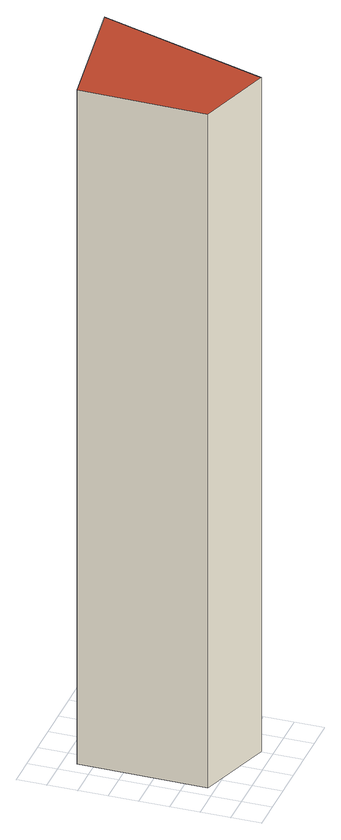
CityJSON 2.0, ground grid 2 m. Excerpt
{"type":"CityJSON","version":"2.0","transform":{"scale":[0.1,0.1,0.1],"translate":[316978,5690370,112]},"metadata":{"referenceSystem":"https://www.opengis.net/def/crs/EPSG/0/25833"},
"CityObjects":{
"building1":{"type":"Building","attributes":{"name":"Probsteikirche St. Trinitatis","Dachtyp_tdc":"tdcPolyFlatRoof","Gemeindeschluessel":14713000,"Dachneigung":0,"QualitaetDacherkennung":56,"Geometrietyp2DReferenz":"3000","function":"31001_3041","roofType":"1000","measuredHeight":48.63},"geometry":[{"type":"MultiSurface","lod":"2","boundaries":[[[0,1,2,3]],[[1,4,5,2]],[[4,6,7,5]],[[6,0,3,7]],[[6,4,1,0]],[[3,2,5,7]]],"semantics":{"surfaces":[{"type":"WallSurface"},{"type":"RoofSurface"},{"type":"GroundSurface"}],"values":[0,0,0,0,1,2]}}]}
},
"vertices":[
[98,123,495],[61,8,495],[61,8,9],[98,123,9],[9,25,495],[9,25,9],[10,111,495],[10,111,9]
]}
